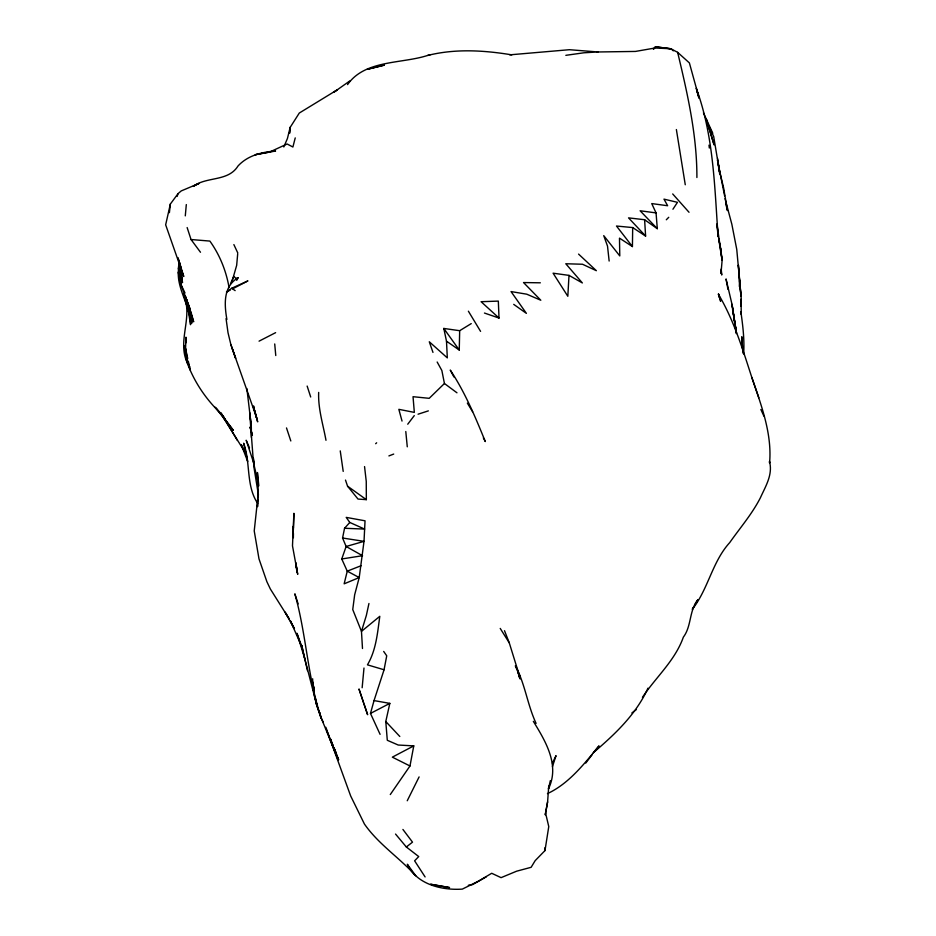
<?xml version="1.0" encoding="UTF-8"?>
<svg xmlns="http://www.w3.org/2000/svg" width="936" height="936" viewBox="0 0 936 936"><rect width="100%" height="100%" fill="white"/><g stroke="black" fill="none" stroke-linecap="round" stroke-linejoin="round"><path stroke-width="1.4" d="M632.42 246.577L632.689 227.577L616.485 226.032L632.42 246.577L619.48 238.13L619.784 255.926L603.732 235.626L607.511 246.086L609.149 261.039M363.987 668.035L362.15 687.749M293.424 533.45L293.331 537.755L293.249 526.313L293.471 529.238M293.553 527.693L293.892 513.302L292.488 545.84L297.718 574.33L295.671 562.606L296.969 572.083L296.478 566.491M459.681 330.7L443.804 328.442L446.495 341.184L459.248 350.017L459.681 330.7L471.241 323.61M739.358 286.486L739.522 279.969M740.821 306.294L741.055 299.309L741.253 314.297L740.867 311.758C742.88 325.681 744.588 340.025 743.629 353.995M740.844 306.142L741.16 297.461L736.761 249.456L731.847 224.254L725.014 198.654M257.856 499.684L257.529 506.668L258.102 487.059L257.423 472.54L258.827 485.831L253.41 462.22L249.666 412.741L251.328 425.974L246.87 388.51M569.006 275.383L567.824 296.279L553.106 273.195L569.006 275.383L582.356 282.941L565.789 263.753L582.496 264.244L596.361 270.703L578.565 254.089M547.607 801.883L545.279 814.659L547.607 801.883L548.73 786.053M185.293 215.865L186.311 204.574M237.674 254.054L236.668 265.344L232.069 281.385M545.559 813.033L548.765 826.57L544.986 850.578L535.17 860.652L531.133 867.298L516.625 871.194L501.076 877.652L491.704 873.276L478.448 881.162L462.302 889.118C441.967 890.475 416.695 884.52 407.324 864.232L415.724 875.745C399.321 857.61 378.507 844.237 364.42 824.031L350.661 795.939L326.875 730.513L337.533 758.172L321.34 718.31C316.426 705.744 312.647 692.312 312.659 678.764M180.203 263.671L179.478 270.785L180.718 284.053L190.382 309.91L185.305 296.115L193.658 321.797L190.745 311.232L191.751 323.201L191.74 317.48M258.055 495.495L254.229 530.923L258.979 558.85L266.889 581.724L270.352 588.99L289.166 618.907L285.07 612.109L294.255 628.676M179.56 263.648L180.437 282.321L178.425 268.141L179.221 260.594M169.393 212.671L170.352 204.048L178.027 193.67L181.21 190.932L198.947 183.456L193.155 186.416C206.762 176.249 228.138 181.923 238.025 165.976C247.759 155.434 261.787 152.018 275.582 151.012L255.2 154.709L269.802 151.971L287.118 143.98L292.898 147.022L295.238 137.896M361.226 565.66L347.256 571.159L344.144 583.83L359.213 577.57L364.022 541.347L365.04 520.802L346.215 517.386L349.783 522.452L364.619 529.086L344.553 528.267L342.564 538.013L346.133 546.484L362.536 555.703L341.757 558.967L347.256 571.159L359.213 577.57L354.662 594.781L352.743 609.547L361.471 631.379L362.489 648.508M179.302 265.356C174.026 286.112 190.593 304.212 190.546 324.698L186.486 299.602L189.142 313.069L183.737 294.536M390.289 794.547L409.98 765.976L413.77 745.887L398.221 745.033L387.293 740.282L385.784 721.527L389.832 703.369L374.037 700.596L370.48 713.431L380.086 734.35M374.037 700.596L384.064 669.767L386.732 655.808L383.678 651.433M368.948 603.486L366.35 615.443L361.471 631.379L379.794 616.321C377.512 632.865 376.143 650.122 367.45 664.841L384.064 669.767M170.352 204.048L165.66 224.815L183.749 276.494L178.132 258.266M550.345 780.589L548.449 788.896C560.032 765.157 545.571 741.253 533.333 721.328M177.126 196.443L178.027 193.67M552.462 766.584L556.031 755.644L552.427 763.097M341.757 558.967L346.133 546.484L364.022 541.347L342.564 538.013M283.819 146.964L287.434 138.481L290.137 127.425L299.298 113.034L337.475 89.704L333.602 92.395L349.842 80.917M230.502 283.585L233.906 276.401L235.872 278.366L238.048 277.816L236.691 280.379M419.106 776.915L407.242 800.76M547.443 793.623C568.959 783.643 584.263 763.764 599.017 745.91L593.33 752.684C614.893 734.386 636.188 714.273 647.969 688.159M693.681 606.949L692.266 609.371C708.376 588.908 712.167 561.834 729.706 542.611C740.212 527.682 752.006 514.133 760.395 497.776C765.589 486.205 773.054 474.61 769.474 461.413L769.579 463.086C772.2 433.438 761.132 404.984 751.807 377.395C742.529 348.8 733.801 320.053 718.322 294.091L719.527 297.87M695.085 604.516L697.917 599.66C689.001 610.6 691.704 626.114 683.362 637.147C675.02 660.722 655.867 677.126 642.447 697.332M672.925 209.254L677.465 202.328L663.987 199.134L667.649 205.744L651.737 203.58L656.054 212.905L657.306 228.676L644.611 219.726L628.547 217.877L645.606 236.059L644.611 219.726M407.733 424.219L414.274 415.607M585.76 763.074L592.231 754.556M347.56 84.614C364.958 59.682 401.439 63.964 427.717 55.423C455.411 48.532 483.982 50.275 511.816 54.861M344.553 528.267L349.783 522.452M666.303 219.773L668.749 217.292M437.159 362.01L441.862 370.516L444.436 383.503L429.203 398.326L413.033 396.7L414.332 412.39L398.841 409.336L402.024 421.06M238.048 277.816C222.955 286.556 224.347 304.773 226.886 319.492M375.664 443.711L376.658 442.798M395.542 834.058L406.341 846.998L412.507 842.154L402.913 829.448M631.894 712.928L636.375 709.558M232.771 288.756L247.923 280.894L231.73 288.241L226.453 292.02L230.244 290.066M486.369 876.798L472.645 884.59L468.328 885.269M413.77 745.887L392.336 757.154L409.98 765.976M370.48 713.431L389.832 703.369M259.061 341.16L275.629 332.654M388.896 455.926L393.705 454.065M418.053 414.203L428.349 410.881M427.717 55.423L429.893 55.037M565.835 55.329L583.994 52.779L597.987 51.971L569.439 49.702L509.792 54.838M596.571 51.995L635.45 51.433L654.989 48.017L670.621 48.719L655.469 46.8L653.48 49.14L655.469 46.8L670.515 48.766M540.341 282.812L523.528 282.555L540.809 300.245L526.746 294.185L511.044 291.576L526.383 313.361L513.712 304.364M364.549 466.584L366.257 481.408L366.339 499.648L358.02 499.063L347.56 486.182L345.489 480.074M187.141 227.553L191.038 239.522L209.863 241.078C219.749 254.838 226.173 270.89 229.063 287.563M656.054 212.905L640.119 210.775L657.306 228.676M484.45 313.045L499.017 318.053L498.326 301.1L481.092 301.708L499.017 318.053M698.502 95.975L689.387 62.911L677.641 52.346L671.276 48.976L673.323 50.848M632.689 227.577L645.606 236.059M231.73 288.241L235.147 290.628M347.56 486.182L366.339 499.648M444.436 383.503L456.967 392.804M406.341 846.998L418.731 856.569L414.613 860.816L425.096 876.938M385.784 721.527L399.801 736.48M672.703 193.951L689.025 212.273M216.193 408.143L220.557 413.256C205.604 398.853 193.869 381.361 186.837 361.811C177.723 340.88 192.02 318.848 184.673 297.695M215.14 407.183L233.368 430.373L220.522 413.127L244.834 451.912M191.038 239.522L200.491 252.264M443.804 328.442L459.248 350.017M500.222 628.419L509.278 642.868L519.421 675.605L515.362 665.742C525.131 683.912 527.401 704.82 536.094 723.376M467.345 403.135L472.598 411.676M468.386 311.197L480.577 331.367M220.919 412.694L226.173 421.481M222.721 415.678L237.416 440.47M222.066 414.683L224.897 419.445L222.803 415.724M709.125 127.062L713.665 136.457L719.573 171.838L717.561 158.465M221.914 414.297L225.354 420.217M189.657 366.818L186.837 361.811L184.287 345.56L186.837 361.811L189.493 366.538M483.35 437.872L485.316 441.57C475.336 417.035 464.97 392.149 450.263 370.071L453.937 376.997M257.657 503.357C245.794 485.69 250.743 462.653 243.652 443.219L247.525 460.43M294.442 628.629L290.429 620.931L301.93 647.045L296.958 633.262L304.808 658.874L317.07 706.294L321.34 718.31C307.57 678.062 306.493 634.702 294.84 593.833L298.151 603.907M243.032 448.122L241.231 444.553L247.747 461.612M323.119 721.913L320.615 716.777L319.901 712.588M185 292.98L180.718 284.053L178.238 272.282M233.871 244.589L237.814 253.048M712.776 133.275L703.439 112.823M760.863 409.5L763.928 416.169M338.598 759.88L330.35 739.311M249.479 447.841L246.191 440.248L254.264 464.595M286.498 427.927L290.815 440.961M337.077 755.785L338.598 759.482M330.385 738.937L332.877 745.079M334.199 748.344L336.375 753.726M334.035 747.922L336.726 754.638M181.42 285.808L178.425 268.141M504.504 630.677L509.278 642.868M325.833 727.26L327.343 731.273M432.97 352.404L429.285 341.769L447.314 357.88L446.495 341.184M231.016 344.998L235.638 358.324L230.876 344.577L228.021 332.748L226.056 318.614M676.377 129.542L685.269 184.755M751.807 377.395L758.827 397.788M364.01 704.048L367.626 714.706L358.968 688.978L363.554 702.714M232.175 348.379L256.604 417.69L253.293 406.271L257.681 421.855L254.498 409.98M307.148 386.065L310.693 397.004M330.443 738.843L332.842 746.273L331.531 742.131M252.357 434.433L249.982 427.05L252.404 435.31M720.72 300.936L718.614 294.056L719.012 295.846M698.525 96.08L696.29 88.382C713.747 135.72 714.554 187.106 718.134 236.902L716.941 223.938L722.124 260.313L721.012 273.265L720.989 270.375M697.039 91.459L698.935 98.268M719.386 297.215L720.509 301.298M258.441 495.05L253.96 467.286L253.562 458.663M178.039 257.868L180.508 267.591M183.749 294.079L185.515 301.135L184.591 297.332M719.339 170.141L723.633 187.972L727.436 210.541L725.833 203.978M677.641 52.346C687.422 93.448 697.016 135.006 696.899 177.512M304.808 658.874L301.696 645.349L307.488 670.679M732.537 309.29L736.55 333.263M187.726 358.535L185.562 348.531L185.936 337.159L186.042 342.775M188.335 361.39L190.195 369.966L187.422 360.22L185.562 348.531L186.346 359.646L186.194 351.211M253.012 457.915L254.159 463.332M253.726 406.072L254.241 408.681M727.962 289.341L726.02 278.94L731.999 304.294L735.907 329.367L734.386 319.621M180.086 265.801L182.485 282.625L180.063 263.215M520.077 678.6L519.34 674.622L520.077 678.834M312.425 681.127L313.969 689.516M316.298 702.094L317.07 706.294M721.071 270.972L721.738 275.02L721.223 269.018M313.49 686.708L313.946 689.458M315.303 697.683L316.45 704.539M343.208 471.393L340.248 450.883M719.725 174.061L717.514 160.126L724.616 195.811M733.953 316.824L731.999 304.294L736.269 333.614M708.997 145.15L709.324 148.052M312.811 682.59L313.934 692.769L313.583 686.018M739.885 285.843L738.387 265.087L740.996 296.419L739.534 281.092M405.791 431.531L407.277 446.811M274.716 343.957L275.769 355.54M325.985 440.294C323.095 424.417 318.006 408.763 318.673 392.418M742.47 348.192L741.815 336.749L742.915 353.047M544.857 847.829L544.986 850.578M179.15 275.734L179.256 279.595M179.396 263.624L179.478 270.785L179.419 263.496M251.339 427.401L251.398 437.416M290.137 127.425L289.575 133.169L290.137 127.425M293.611 524.698L293.611 524.698M384.263 65.146L367.263 69.334L384.263 65.146M449.479 887.562L430.712 884.274L449.479 887.562M710.003 131.227L706.329 119.293L714.086 144.893L710.003 131.227M519.328 677.091L518.017 671.826L519.281 677.173M720.755 248.695L718.672 238.703L722.124 260.313L720.755 248.695M180.73 269.287L180.063 263.484L180.73 269.287"/></g></svg>
